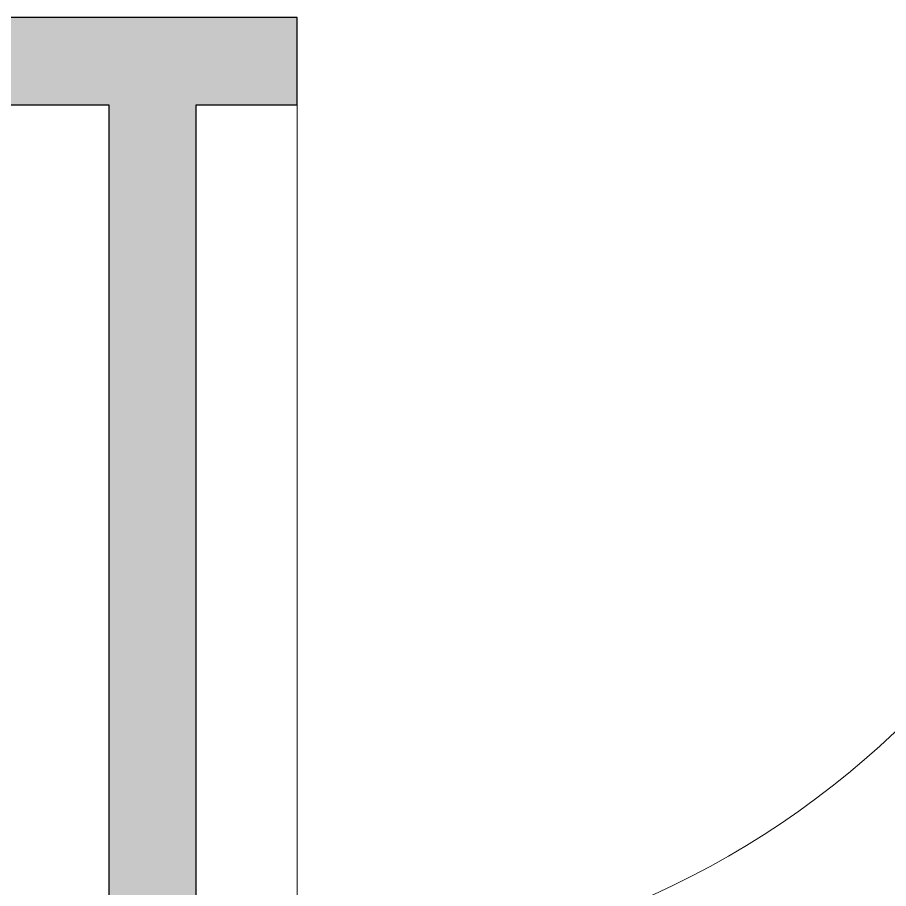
# Model space of a CAD drawing. Header units: millimetres. Extents: x 155927 to 326028, y -36033 to 97293.
# Drawn here: x 167392 to 168408, y 12592 to 13608 of the extents above; entities that cross this region are included whole.
import ezdxf

# ---------------------------------------------------------------- set-up
doc = ezdxf.new("R2010")
doc.units = ezdxf.units.MM
doc.header["$MEASUREMENT"] = 0
for name, color, linetype, lineweight in [('A-DOOR', 4, 'CONTINUOUS', 9), ('A-WALL-PATT', 7, 'CONTINUOUS', 9), ('I-WALL', 7, 'CONTINUOUS', 9)]:
    doc.layers.add(name, color=color, linetype=linetype, lineweight=lineweight)

msp = doc.modelspace()

# ---------------------------------------------------------------- hatches: boundary and pattern name
at = {"layer": 'A-WALL-PATT'}
h = msp.add_hatch(color=256, dxfattribs=at)
h.paths.add_polyline_path([(167185.4, 13505.6), (167718.3, 13505.6), (167718.3, 13607.6), (165980.3, 13607.6), (165980.3, 13505.6), (166578.8, 13505.6)], flags=0)
h.paths.add_polyline_path([(164970.3, 13505.6), (164970.3, 13607.6), (164750.8, 13607.6), (164750.8, 13505.6), (164852.8, 13505.6)], flags=0)
h.paths.add_polyline_path([(169611.7, 13505.6), (170174.8, 13505.6), (170174.8, 13607.6), (168728.3, 13607.6), (168728.3, 13505.6), (169005.2, 13505.6)], flags=0)
msp.add_hatch(color=256, dxfattribs=at).paths.add_polyline_path([(167498.8, 9754.7), (167600.8, 9754.7), (167600.8, 13505.6), (167498.8, 13505.6), (167498.8, 10128.1)], flags=0)

# ---------------------------------------------------------------- linework, layer by layer
at = {"layer": 'A-DOOR'}
msp.add_line((167718.3, 13505.6), (167718.3, 12495.6), dxfattribs=at)
msp.add_arc((167718.3, 13505.6), 1010, 270, 0, dxfattribs=at)
at = {"layer": 'I-WALL', "lineweight": 30}
for p, q in [((167718.3, 13607.6), (165980.3, 13607.6)), ((167718.3, 13505.6), (167718.3, 13607.6)), ((165980.3, 13505.6), (167498.8, 13505.6)), ((167498.8, 13505.6), (167498.8, 9754.7)), ((167600.8, 13505.6), (167718.3, 13505.6)), ((167600.8, 9754.7), (167600.8, 13505.6))]:
    msp.add_line(p, q, dxfattribs=at)

doc.saveas('drawing.dxf')
